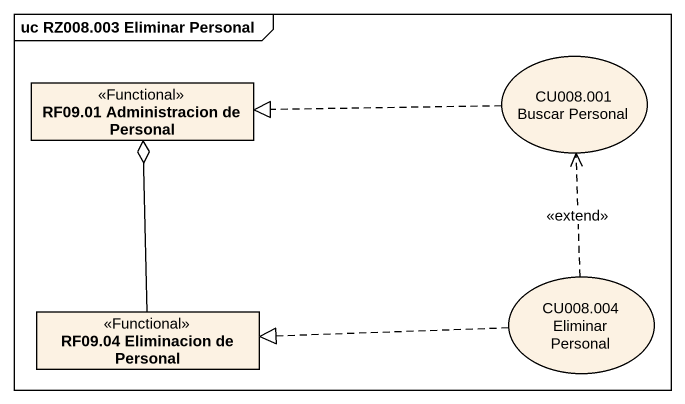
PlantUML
@startuml
mainframe uc RZ008.003 Eliminar Personal
allowmixing
hide circle
hide empty members
usecase "CU008.001 Buscar Personal" as CU008_001_Buscar_Personal
class "RF09.01 Administracion de Personal" as RF09_01_Administracion_de <<Functional>>
class "RF09.04 Eliminacion de Personal" as RF09_04_Eliminacion_de <<Functional>>
usecase "CU008.004 Eliminar Personal" as CU008_004_Eliminar_Personal
CU008_001_Buscar_Personal .left.|> RF09_01_Administracion_de
RF09_04_Eliminacion_de -up-o RF09_01_Administracion_de
CU008_004_Eliminar_Personal .up.> CU008_001_Buscar_Personal : <<extend>>
CU008_004_Eliminar_Personal .left.|> RF09_04_Eliminacion_de
@enduml
